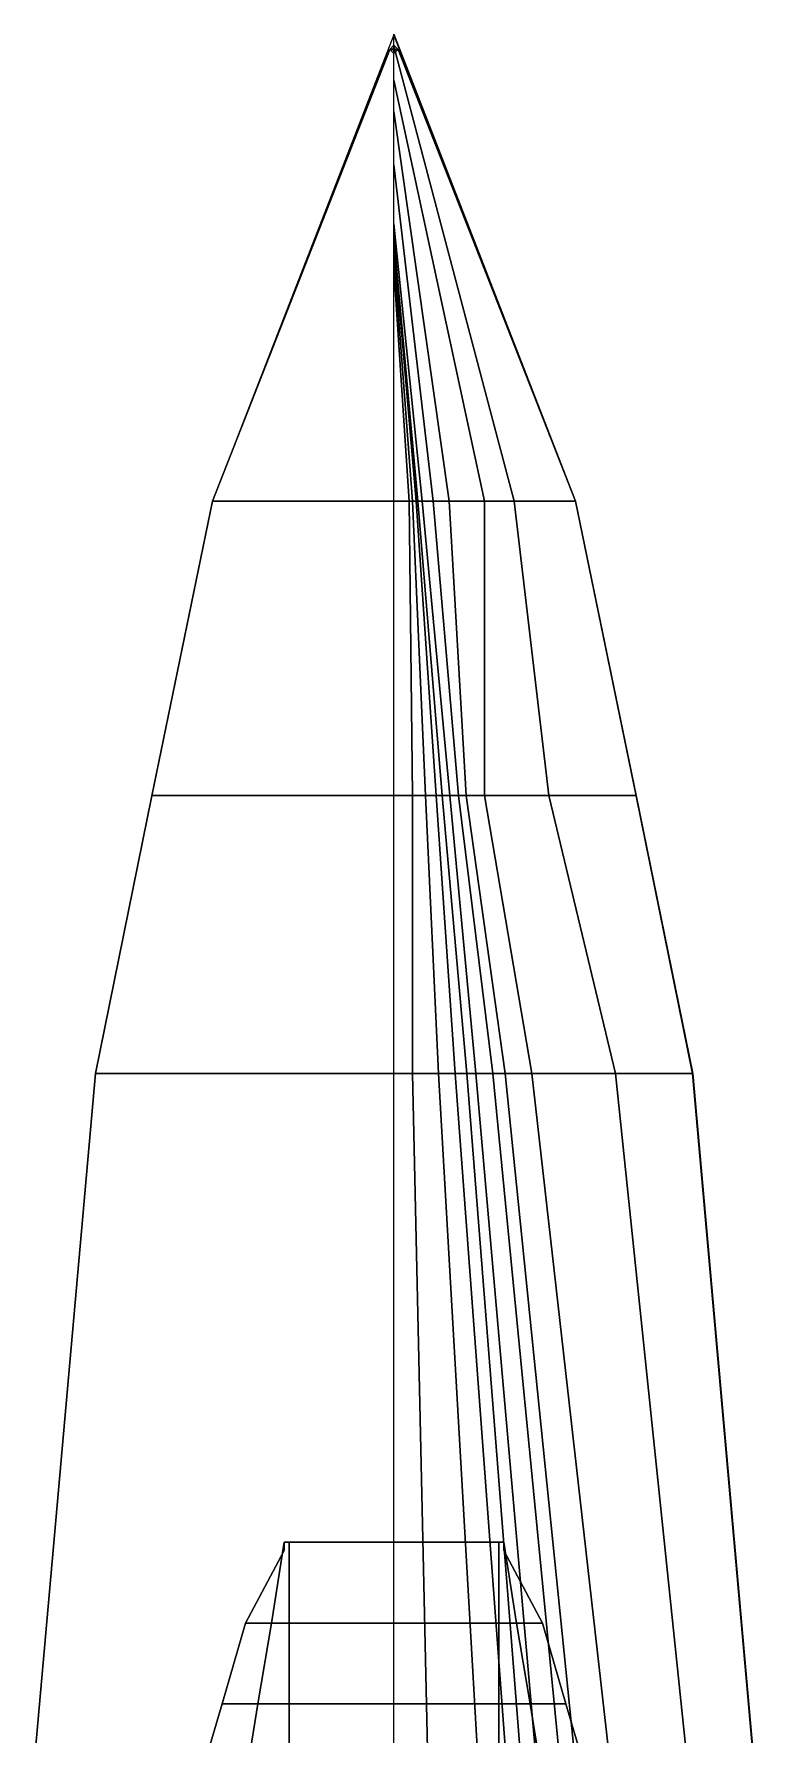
# Model space of a CAD drawing. Extents: x -5 to 5, y -58 to 57.
# Drawn here: x -4.46 to 4.46, y 35.52 to 56.59 of the extents above; entities that cross this region are included whole.
import ezdxf

# ---------------------------------------------------------------- set-up
doc = ezdxf.new("R2010")
doc.units = 0
doc.layers.get('0').update_dxf_attribs({"linetype": 'CONTINUOUS'})
doc.layers.add('RAILINGS', color=1, linetype='CONTINUOUS')

msp = doc.modelspace()

# ---------------------------------------------------------------- linework, layer by layer
for points in [[(0, 56.58, 5.236), (-2.25, 50.8, 5.217), (2.25, 50.8, 5.217), (0, 56.58, 5.236)], [(0, 56.59, 5.388), (2.25, 50.8, 5.312), (2.25, 50.8, 5.217), (0, 56.58, 5.236)], [(2.25, 50.8, 5.217), (1.491, 50.8, 3.622), (0, 56.44, 4.676), (0, 56.58, 5.236)], [(-0.02, 56.4, 10.32), (0, 56.42, 10.32), (0, 56.45, 5.23), (-0.05, 56.4, 5.23)], [(0, 56.38, 10.32), (-0.02, 56.4, 10.32), (-0.05, 56.4, 5.23), (0, 56.35, 5.23)], [(-0.02, 56.4, 10.32), (0, 56.38, 10.32), (0.02, 56.4, 10.32), (0, 56.42, 10.32)], [(0, 56.42, 10.32), (0.02, 56.4, 10.32), (0.05, 56.4, 5.23), (0, 56.45, 5.23)], [(1.491, 50.8, 3.622), (1.12, 50.8, 2.464), (0, 56.02, 3.584), (0, 56.44, 4.676)], [(0.02, 56.4, 10.32), (0, 56.38, 10.32), (0, 56.35, 5.23), (0.05, 56.4, 5.23)], [(0, 56.02, 3.584), (1.12, 50.8, 2.464), (0.684, 50.8, 0.422), (0, 55.63, 2.483)], [(0, 55.63, 2.483), (0.684, 50.8, 0.422), (0.484, 50.8, -1.05), (0, 54.968, 0.318)], [(0, 54.968, 0.318), (0.484, 50.8, -1.05), (0.351, 50.8, -1.79), (0, 54.237, -1.79)], [(0, 54.237, -1.79), (0.351, 50.8, -1.79), (0.294, 50.8, -2.322), (0, 54.066, -2.322)], [(0, 54.066, -2.322), (0.294, 50.8, -2.322), (0.275, 50.8, -2.578), (0, 54.009, -2.578)], [(0, 54.009, -2.578), (0.275, 50.8, -2.578), (0.228, 50.8, -3.006), (0, 53.857, -3.006)], [(0, 53.857, -3.006), (0.228, 50.8, -3.006), (0.19, 50.8, -3.566), (0, 53.677, -3.566)], [(0, 53.677, -3.566), (0.19, 50.8, -3.566), (0, 50.8, -3.68), (0, 53.629, -3.68)], [(-2.25, 50.8, 5.217), (-3.001, 47.155, 5.17), (3.001, 47.155, 5.17), (2.25, 50.8, 5.217)], [(0.19, 50.8, -3.566), (0.228, 47.155, -3.566), (0, 47.155, -3.68), (0, 50.8, -3.68)], [(0.228, 50.8, -3.006), (0.389, 47.155, -3.006), (0.228, 47.155, -3.566), (0.19, 50.8, -3.566)], [(0.275, 50.8, -2.578), (0.522, 47.155, -2.578), (0.389, 47.155, -3.006), (0.228, 50.8, -3.006)], [(0.294, 50.8, -2.322), (0.598, 47.155, -2.322), (0.522, 47.155, -2.578), (0.275, 50.8, -2.578)], [(0.351, 50.8, -1.79), (0.693, 47.155, -1.876), (0.598, 47.155, -2.322), (0.294, 50.8, -2.322)], [(0.484, 50.8, -1.05), (0.798, 47.155, -1.505), (0.693, 47.155, -1.876), (0.351, 50.8, -1.79)], [(0.684, 50.8, 0.422), (0.893, 47.155, -1.164), (0.798, 47.155, -1.505), (0.484, 50.8, -1.05)], [(1.12, 50.8, 2.464), (1.12, 47.155, -0.167), (0.893, 47.155, -1.164), (0.684, 50.8, 0.422)], [(1.918, 47.155, 2.768), (1.12, 47.155, -0.167), (1.12, 50.8, 2.464), (1.491, 50.8, 3.622)], [(3.001, 47.155, 5.17), (1.918, 47.155, 2.768), (1.491, 50.8, 3.622), (2.25, 50.8, 5.217)], [(2.25, 50.8, 5.312), (3.001, 47.155, 5.17), (3.001, 47.155, 5.17), (2.25, 50.8, 5.217)], [(-3.001, 47.155, 5.17), (-3.703, 43.708, 5.132), (3.703, 43.708, 5.132), (3.001, 47.155, 5.17)], [(0.228, 47.155, -3.566), (0.228, 43.708, -3.566), (0, 43.708, -3.68), (0, 47.155, -3.68)], [(0.389, 47.155, -3.006), (0.551, 43.708, -3.006), (0.228, 43.708, -3.566), (0.228, 47.155, -3.566)], [(0.522, 47.155, -2.578), (0.76, 43.708, -2.578), (0.551, 43.708, -3.006), (0.389, 47.155, -3.006)], [(0.598, 47.155, -2.322), (0.902, 43.708, -2.322), (0.76, 43.708, -2.578), (0.522, 47.155, -2.578)], [(0.693, 47.155, -1.876), (1.016, 43.708, -2.018), (0.902, 43.708, -2.322), (0.598, 47.155, -2.322)], [(0.798, 47.155, -1.505), (1.225, 43.708, -1.505), (1.016, 43.708, -2.018), (0.693, 47.155, -1.876)], [(0.893, 47.155, -1.164), (1.377, 43.708, -1.164), (1.225, 43.708, -1.505), (0.798, 47.155, -1.505)], [(1.12, 47.155, -0.167), (1.709, 43.708, -0.167), (1.377, 43.708, -1.164), (0.893, 47.155, -1.164)], [(2.744, 43.708, 2.768), (1.709, 43.708, -0.167), (1.12, 47.155, -0.167), (1.918, 47.155, 2.768)], [(3.703, 43.708, 5.132), (2.744, 43.708, 2.768), (1.918, 47.155, 2.768), (3.001, 47.155, 5.17)], [(-3.703, 43.708, 5.132), (-4.463, 35.148, 5.066), (4.463, 35.148, 5.066), (3.703, 43.708, 5.132)], [(0.228, 43.708, -3.566), (0.418, 35.148, -3.566), (0, 35.148, -3.68), (0, 43.708, -3.68)], [(0.551, 43.708, -3.006), (1.045, 35.148, -3.006), (0.418, 35.148, -3.566), (0.228, 43.708, -3.566)], [(0.76, 43.708, -2.578), (1.396, 35.148, -2.578), (1.045, 35.148, -3.006), (0.551, 43.708, -3.006)], [(0.902, 43.708, -2.322), (1.576, 35.148, -2.322), (1.396, 35.148, -2.578), (0.76, 43.708, -2.578)], [(1.016, 43.708, -2.018), (1.766, 35.148, -2.018), (1.576, 35.148, -2.322), (0.902, 43.708, -2.322)], [(1.225, 43.708, -1.505), (2.061, 35.148, -1.505), (1.766, 35.148, -2.018), (1.016, 43.708, -2.018)], [(1.377, 43.708, -1.164), (2.25, 35.148, -1.164), (2.061, 35.148, -1.505), (1.225, 43.708, -1.505)], [(1.709, 43.708, -0.167), (2.678, 35.148, -0.167), (2.25, 35.148, -1.164), (1.377, 43.708, -1.164)], [(3.637, 35.148, 2.768), (2.678, 35.148, -0.167), (1.709, 43.708, -0.167), (2.744, 43.708, 2.768)], [(4.463, 35.148, 5.066), (3.637, 35.148, 2.768), (2.744, 43.708, 2.768), (3.703, 43.708, 5.132)], [(-1.52, 36.9, 8.3), (-1.36, 37.9, 8.35), (-1.36, 37.8, 8.52), (-1.84, 36.9, 8.48)], [(-1.84, 36.9, 8.48), (-1.36, 37.8, 8.52), (-1.36, 37.9, 8.35), (-1.52, 36.9, 8.3)], [(-1.52, 36.9, 8.3), (-1.36, 37.9, 8.35), (1.36, 37.9, 8.35), (1.52, 36.9, 8.3)], [(1.52, 36.9, 8.3), (1.36, 37.9, 8.35), (-1.36, 37.9, 8.35), (-1.52, 36.9, 8.3)], [(-1.3, 36.9, 8.3), (-1.3, 36.9, 8.13), (-1.3, 37.9, 8.29), (-1.3, 37.9, 8.35)], [(-1.3, 37.9, 8.35), (-1.3, 37.9, 8.29), (-1.3, 36.9, 8.13), (-1.3, 36.9, 8.3)], [(1.3, 37.9, 8.35), (1.3, 37.9, 8.29), (1.3, 36.9, 8.13), (1.3, 36.9, 8.3)], [(1.3, 36.9, 8.3), (1.3, 36.9, 8.13), (1.3, 37.9, 8.29), (1.3, 37.9, 8.35)], [(1.52, 36.9, 8.3), (1.36, 37.9, 8.35), (1.36, 37.8, 8.52), (1.84, 36.9, 8.48)], [(1.84, 36.9, 8.48), (1.36, 37.8, 8.52), (1.36, 37.9, 8.35), (1.52, 36.9, 8.3)], [(-2.13, 35.9, 8.34), (-1.84, 36.9, 8.48), (-1.52, 36.9, 8.3), (-1.69, 35.9, 8.02)], [(-1.69, 35.9, 8.02), (-1.52, 36.9, 8.3), (-1.84, 36.9, 8.48), (-2.13, 35.9, 8.34)], [(-1.69, 35.9, 8.02), (-1.52, 36.9, 8.3), (1.52, 36.9, 8.3), (1.69, 35.9, 8.02)], [(1.69, 35.9, 8.02), (1.52, 36.9, 8.3), (-1.52, 36.9, 8.3), (-1.69, 35.9, 8.02)], [(-1.3, 35.9, 8.02), (-1.3, 35.9, 7.57), (-1.3, 36.9, 8.14), (-1.3, 36.9, 8.3)], [(-1.3, 36.9, 8.3), (-1.3, 36.9, 8.14), (-1.3, 35.9, 7.57), (-1.3, 35.9, 8.02)], [(1.3, 35.9, 8.02), (1.3, 35.9, 7.57), (1.3, 36.9, 8.14), (1.3, 36.9, 8.3)], [(1.3, 36.9, 8.3), (1.3, 36.9, 8.14), (1.3, 35.9, 7.57), (1.3, 35.9, 8.02)], [(2.13, 35.9, 8.34), (1.84, 36.9, 8.48), (1.52, 36.9, 8.3), (1.69, 35.9, 8.02)], [(1.69, 35.9, 8.02), (1.52, 36.9, 8.3), (1.84, 36.9, 8.48), (2.13, 35.9, 8.34)], [(-2.5, 34.64, 8.01), (-2.13, 35.9, 8.34), (-1.69, 35.9, 8.02), (-1.89, 34.64, 7.3)], [(-1.89, 34.64, 7.3), (-1.69, 35.9, 8.02), (-2.13, 35.9, 8.34), (-2.5, 34.64, 8.01)], [(-1.89, 34.64, 7.3), (-1.69, 35.9, 8.02), (1.69, 35.9, 8.02), (1.89, 34.64, 7.3)], [(1.89, 34.64, 7.3), (1.69, 35.9, 8.02), (-1.69, 35.9, 8.02), (-1.89, 34.64, 7.3)], [(-1.3, 35.9, 8.02), (-1.3, 35.9, 7.57), (-1.3, 35.04, 6.67), (-1.3, 34.64, 7.3)], [(-1.3, 34.64, 7.3), (-1.3, 35.04, 6.67), (-1.3, 35.9, 7.57), (-1.3, 35.9, 8.02)], [(1.3, 35.9, 8.02), (1.3, 35.9, 7.57), (1.3, 35.04, 6.67), (1.3, 34.64, 7.3)], [(1.3, 34.64, 7.3), (1.3, 35.04, 6.67), (1.3, 35.9, 7.57), (1.3, 35.9, 8.02)], [(1.89, 34.64, 7.3), (1.69, 35.9, 8.02), (2.13, 35.9, 8.34), (2.5, 34.64, 8.01)], [(2.5, 34.64, 8.01), (2.13, 35.9, 8.34), (1.69, 35.9, 8.02), (1.89, 34.64, 7.3)]]:
    msp.add_3dface(points)
at = {"layer": 'RAILINGS', "color": 1}
for points in [[(-0.05, 56.4, 5.23), (-0.05, 56.4, 6.34), (-2.25, 50.8, 6.25), (-2.25, 50.8, 5.21)], [(-2.25, 50.8, 5.21), (-2.25, 50.8, 6.25), (-0.05, 56.4, 6.34), (-0.05, 56.4, 5.23)], [(0.05, 56.4, 5.23), (0.05, 56.4, 6.34), (2.25, 50.8, 6.25), (2.25, 50.8, 5.21)], [(2.25, 50.8, 5.21), (2.25, 50.8, 6.25), (0.05, 56.4, 6.34), (0.05, 56.4, 5.23)], [(-3, 47.15, 5.16), (-3, 47.15, 6.22), (-2.25, 50.8, 6.25), (-2.25, 50.8, 5.21)], [(-2.25, 50.8, 5.21), (-2.25, 50.8, 6.25), (-3, 47.15, 6.22), (-3, 47.15, 5.16)], [(3, 47.15, 5.16), (3, 47.15, 6.22), (2.25, 50.8, 6.25), (2.25, 50.8, 5.21)], [(2.25, 50.8, 5.21), (2.25, 50.8, 6.25), (3, 47.15, 6.22), (3, 47.15, 5.16)], [(-3, 47.15, 5.16), (-3, 47.15, 6.22), (-3.7, 43.71, 6.18), (-3.7, 43.71, 5.13)], [(-3.7, 43.71, 5.13), (-3.7, 43.71, 6.18), (-3, 47.15, 6.22), (-3, 47.15, 5.16)], [(3, 47.15, 5.16), (3, 47.15, 6.22), (3.7, 43.71, 6.18), (3.7, 43.71, 5.13)], [(3.7, 43.71, 5.13), (3.7, 43.71, 6.18), (3, 47.15, 6.22), (3, 47.15, 5.16)], [(-3.7, 43.71, 5.13), (-3.7, 43.71, 6.18), (-4.46, 35.15, 6.16), (-4.46, 35.15, 5.06)], [(-4.46, 35.15, 5.06), (-4.46, 35.15, 6.16), (-3.7, 43.71, 6.18), (-3.7, 43.71, 5.13)], [(3.7, 43.71, 5.13), (3.7, 43.71, 6.18), (4.46, 35.15, 6.16), (4.46, 35.15, 5.06)], [(4.46, 35.15, 5.06), (4.46, 35.15, 6.16), (3.7, 43.71, 6.18), (3.7, 43.71, 5.13)]]:
    msp.add_3dface(points, dxfattribs=at)

doc.saveas('drawing.dxf')
